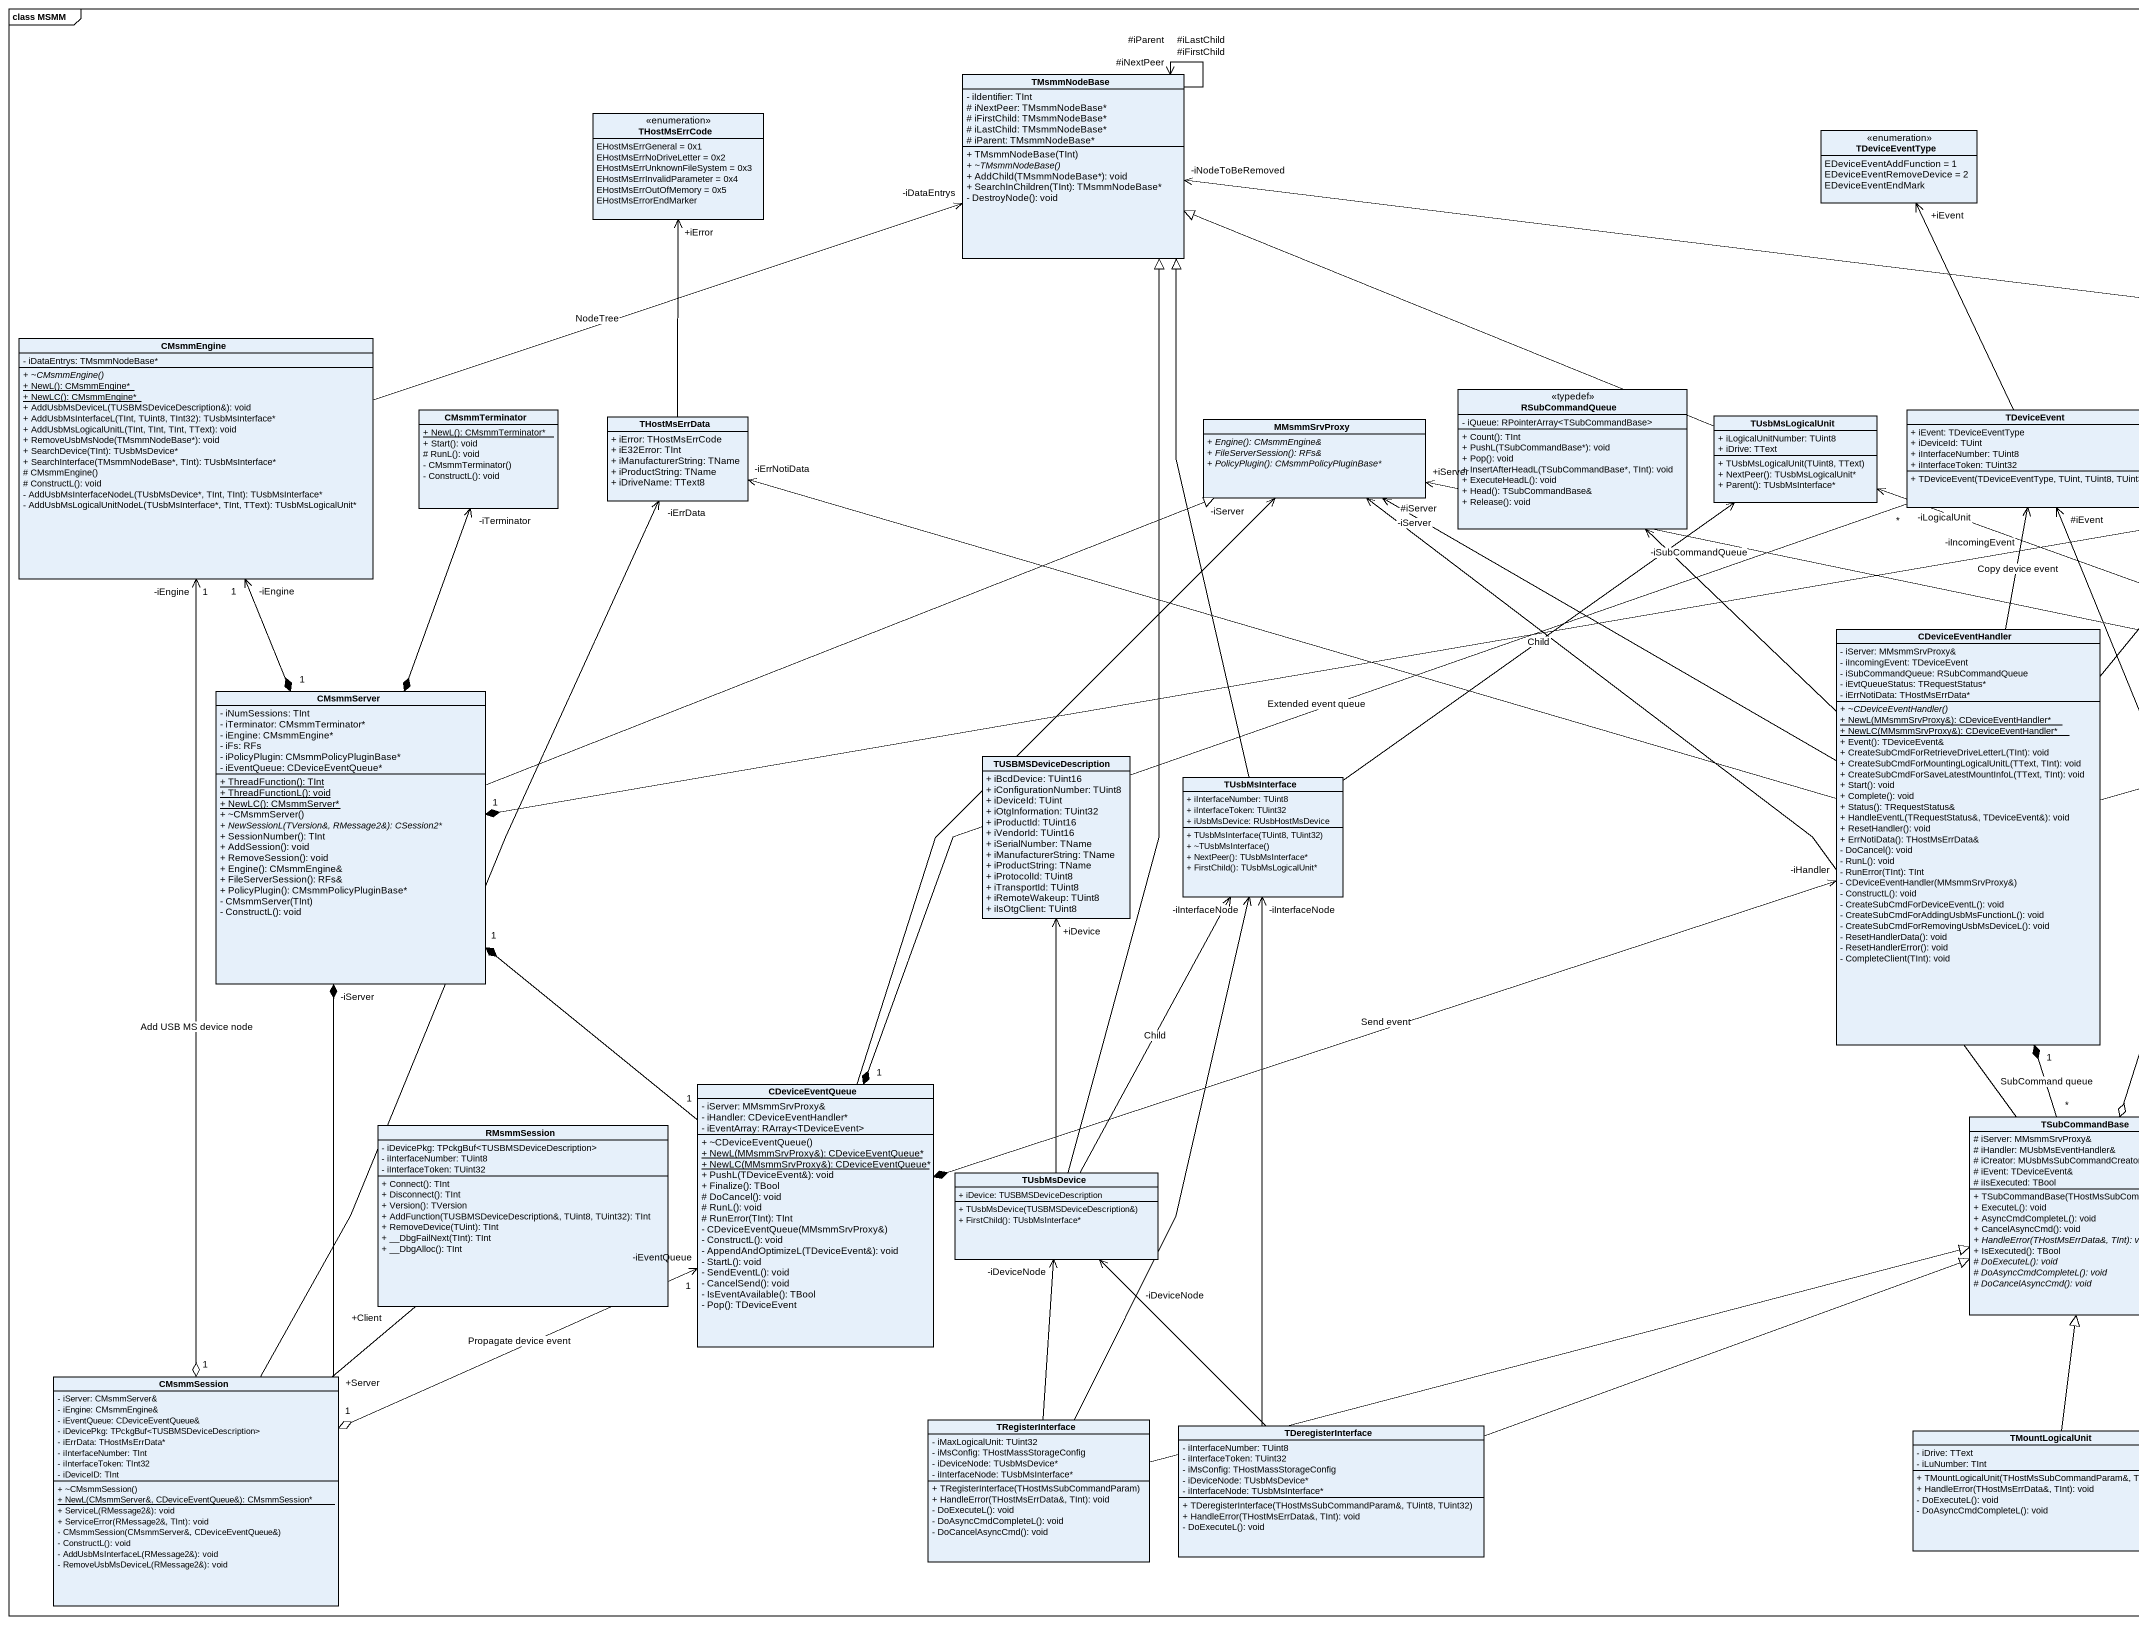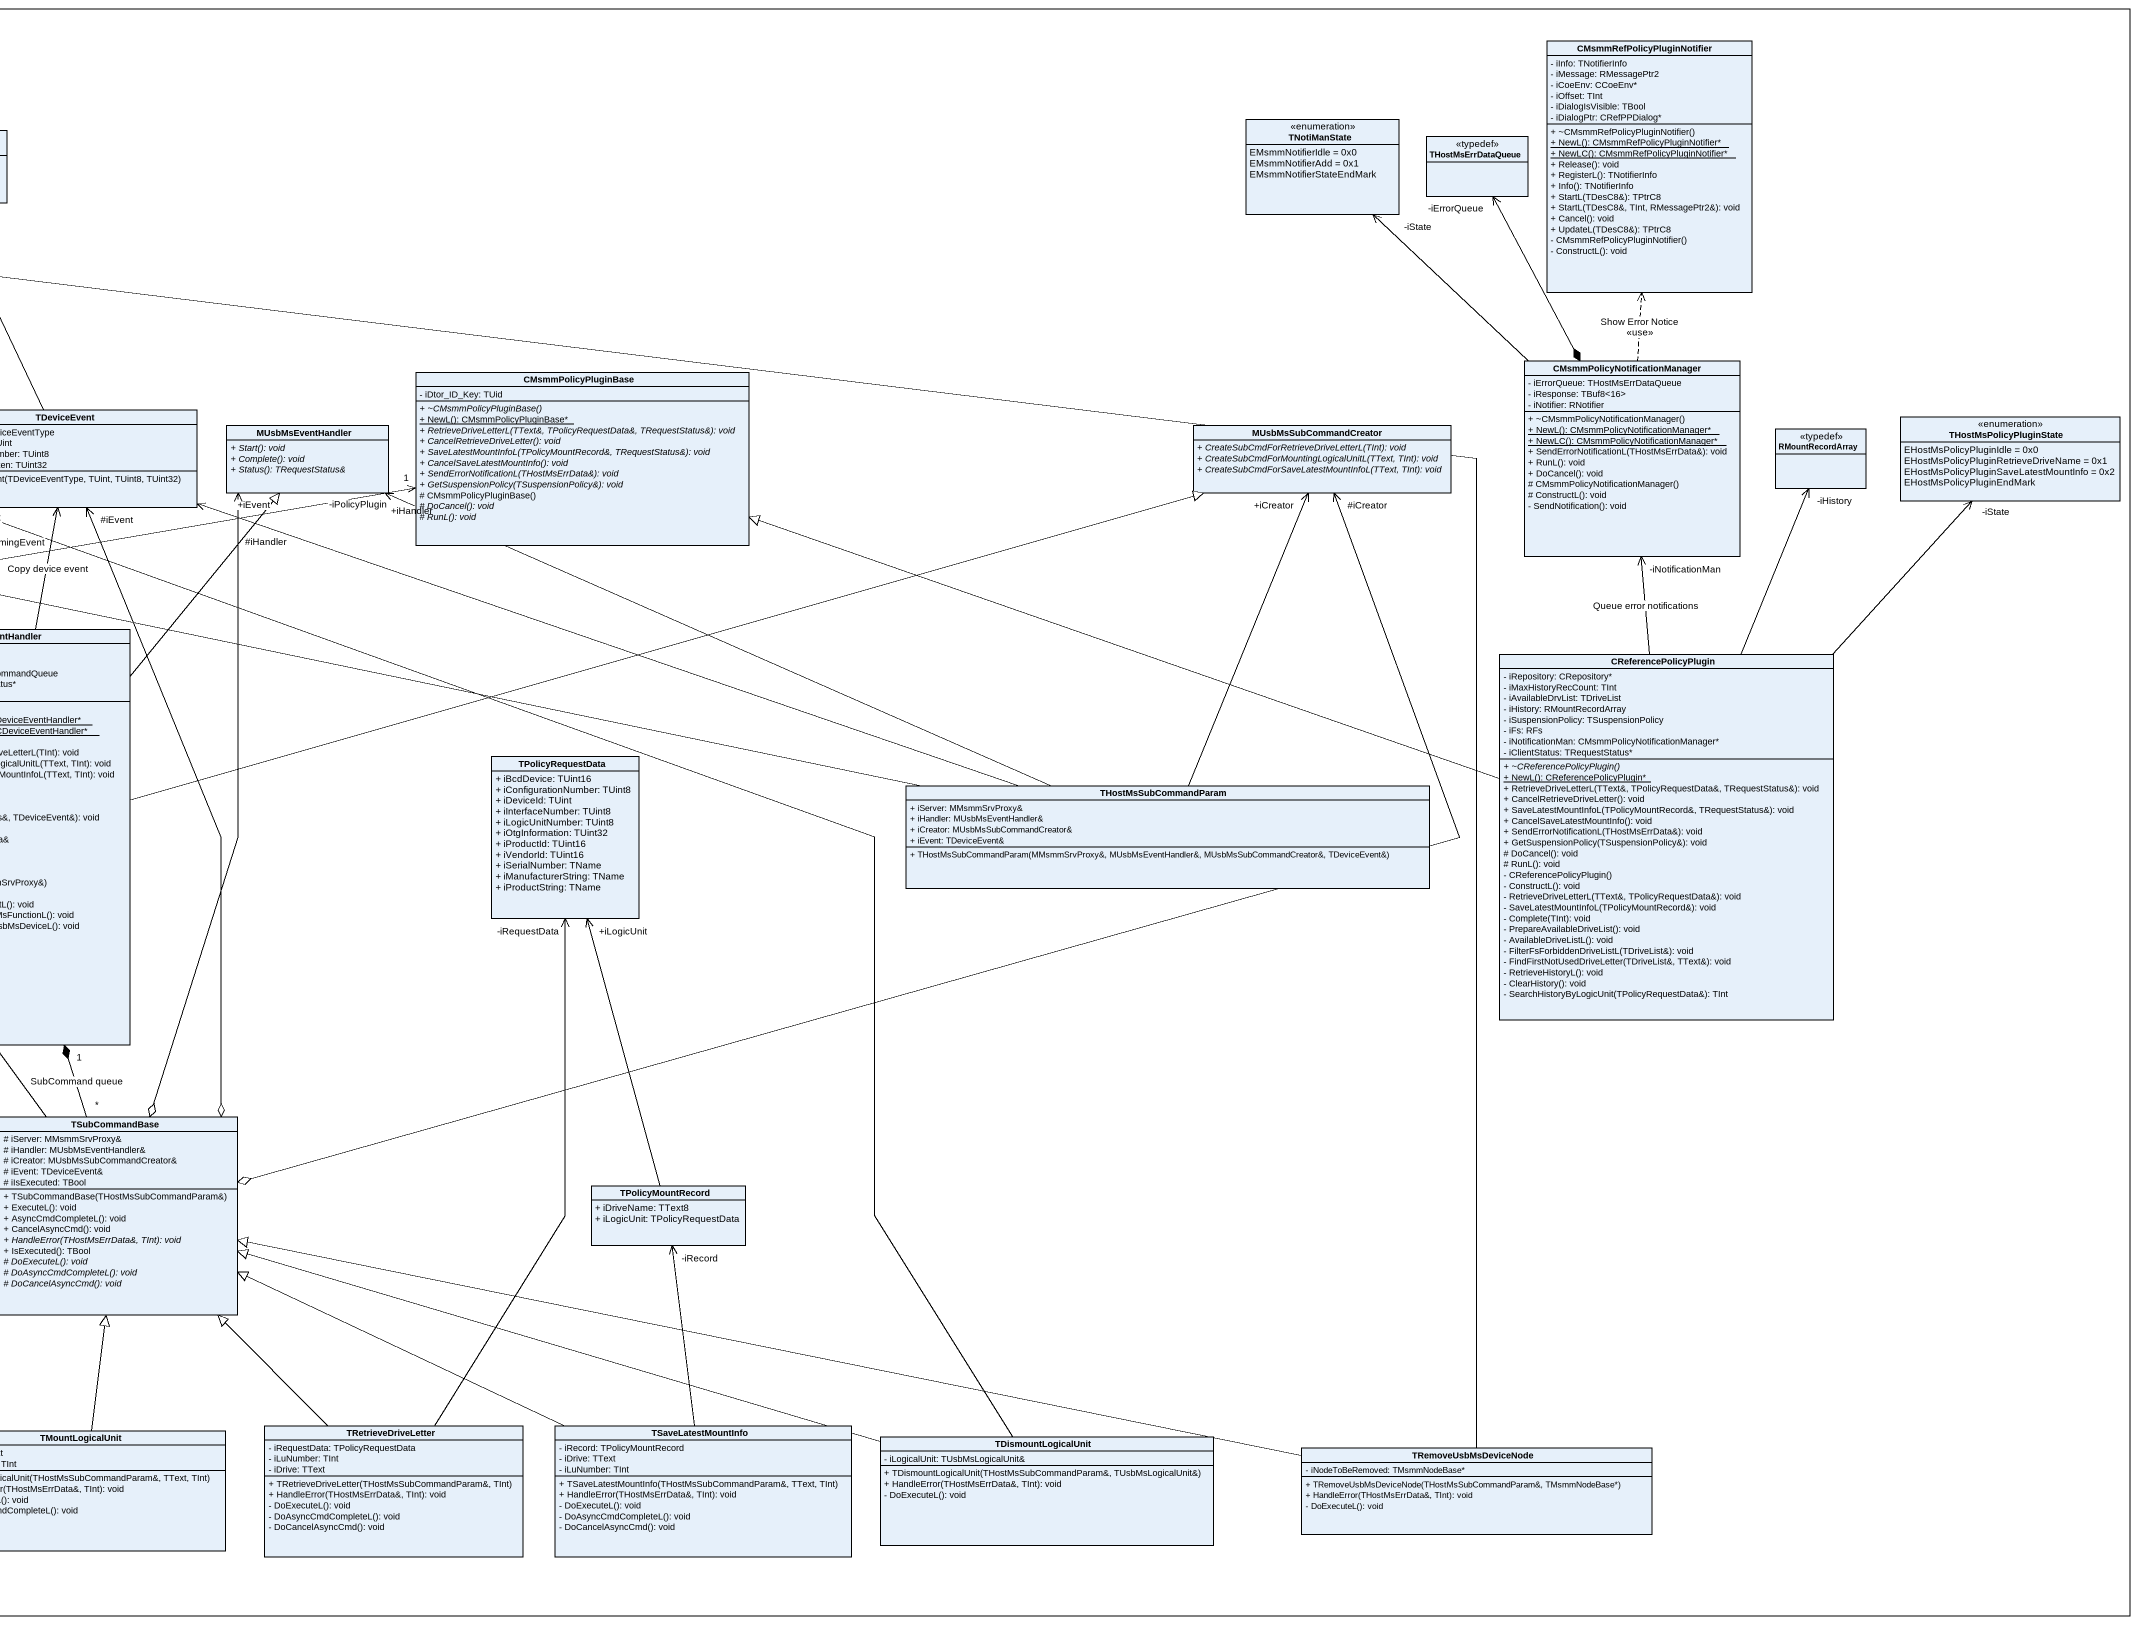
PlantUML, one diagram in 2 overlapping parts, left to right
@startuml
mainframe class MSMM
hide circle
hide empty members
skinparam classAttributeIconSize 0
class CMsmmRefPolicyPluginNotifier {
  - iInfo: TNotifierInfo
  - iMessage: RMessagePtr2
  - iCoeEnv: CCoeEnv*
  - iOffset: TInt
  - iDialogIsVisible: TBool
  - iDialogPtr: CRefPPDialog*
  + ~CMsmmRefPolicyPluginNotifier()
  {static} + NewL(): CMsmmRefPolicyPluginNotifier*
  {static} + NewLC(): CMsmmRefPolicyPluginNotifier*
  + Release(): void
  + RegisterL(): TNotifierInfo
  + Info(): TNotifierInfo
  + StartL(TDesC8&): TPtrC8
  + StartL(TDesC8&, TInt, RMessagePtr2&): void
  + Cancel(): void
  + UpdateL(TDesC8&): TPtrC8
  - CMsmmRefPolicyPluginNotifier()
  - ConstructL(): void
}
class TMsmmNodeBase {
  - iIdentifier: TInt
  # iNextPeer: TMsmmNodeBase*
  # iFirstChild: TMsmmNodeBase*
  # iLastChild: TMsmmNodeBase*
  # iParent: TMsmmNodeBase*
  + TMsmmNodeBase(TInt)
  {abstract} + ~TMsmmNodeBase()
  + AddChild(TMsmmNodeBase*): void
  + SearchInChildren(TInt): TMsmmNodeBase*
  - DestroyNode(): void
}
enum THostMsErrCode {
  EHostMsErrGeneral = 0x1
  EHostMsErrNoDriveLetter = 0x2
  EHostMsErrUnknownFileSystem = 0x3
  EHostMsErrInvalidParameter = 0x4
  EHostMsErrOutOfMemory = 0x5
  EHostMsErrorEndMarker
}
enum TDeviceEventType {
  EDeviceEventAddFunction = 1
  EDeviceEventRemoveDevice = 2
  EDeviceEventEndMark
}
enum TNotiManState {
  EMsmmNotifierIdle = 0x0
  EMsmmNotifierAdd = 0x1
  EMsmmNotifierStateEndMark
}
class THostMsErrDataQueue <<typedef>>
class CMsmmEngine {
  - iDataEntrys: TMsmmNodeBase*
  {abstract} + ~CMsmmEngine()
  {static} + NewL(): CMsmmEngine*
  {static} + NewLC(): CMsmmEngine*
  + AddUsbMsDeviceL(TUSBMSDeviceDescription&): void
  + AddUsbMsInterfaceL(TInt, TUint8, TInt32): TUsbMsInterface*
  + AddUsbMsLogicalUnitL(TInt, TInt, TInt, TText): void
  + RemoveUsbMsNode(TMsmmNodeBase*): void
  + SearchDevice(TInt): TUsbMsDevice*
  + SearchInterface(TMsmmNodeBase*, TInt): TUsbMsInterface*
  # CMsmmEngine()
  # ConstructL(): void
  - AddUsbMsInterfaceNodeL(TUsbMsDevice*, TInt, TInt): TUsbMsInterface*
  - AddUsbMsLogicalUnitNodeL(TUsbMsInterface*, TInt, TText): TUsbMsLogicalUnit*
}
class CMsmmPolicyPluginBase {
  - iDtor_ID_Key: TUid
  {abstract} + ~CMsmmPolicyPluginBase()
  {static} + NewL(): CMsmmPolicyPluginBase*
  {abstract} + RetrieveDriveLetterL(TText&, TPolicyRequestData&, TRequestStatus&): void
  {abstract} + CancelRetrieveDriveLetter(): void
  {abstract} + SaveLatestMountInfoL(TPolicyMountRecord&, TRequestStatus&): void
  {abstract} + CancelSaveLatestMountInfo(): void
  {abstract} + SendErrorNotificationL(THostMsErrData&): void
  {abstract} + GetSuspensionPolicy(TSuspensionPolicy&): void
  # CMsmmPolicyPluginBase()
  {abstract} # DoCancel(): void
  {abstract} # RunL(): void
}
class "CMsmmPolicyNotificationManager" as CMsmmPolicyNotificationManag {
  - iErrorQueue: THostMsErrDataQueue
  - iResponse: TBuf8<16>
  - iNotifier: RNotifier
  + ~CMsmmPolicyNotificationManager()
  {static} + NewL(): CMsmmPolicyNotificationManager*
  {static} + NewLC(): CMsmmPolicyNotificationManager*
  + SendErrorNotificationL(THostMsErrData&): void
  + RunL(): void
  + DoCancel(): void
  # CMsmmPolicyNotificationManager()
  # ConstructL(): void
  - SendNotification(): void
}
class CMsmmTerminator {
  {static} + NewL(): CMsmmTerminator*
  + Start(): void
  # RunL(): void
  - CMsmmTerminator()
  - ConstructL(): void
}
class THostMsErrData {
  + iError: THostMsErrCode
  + iE32Error: TInt
  + iManufacturerString: TName
  + iProductString: TName
  + iDriveName: TText8
}
class RSubCommandQueue <<typedef>> {
  - iQueue: RPointerArray<TSubCommandBase>
  + Count(): TInt
  + PushL(TSubCommandBase*): void
  + Pop(): void
  + InsertAfterHeadL(TSubCommandBase*, TInt): void
  + ExecuteHeadL(): void
  + Head(): TSubCommandBase&
  + Release(): void
}
class TUsbMsLogicalUnit {
  + iLogicalUnitNumber: TUint8
  + iDrive: TText
  + TUsbMsLogicalUnit(TUint8, TText)
  + NextPeer(): TUsbMsLogicalUnit*
  + Parent(): TUsbMsInterface*
}
class TDeviceEvent {
  + iEvent: TDeviceEventType
  + iDeviceId: TUint
  + iInterfaceNumber: TUint8
  + iInterfaceToken: TUint32
  + TDeviceEvent(TDeviceEventType, TUint, TUint8, TUint32)
}
enum THostMsPolicyPluginState {
  EHostMsPolicyPluginIdle = 0x0
  EHostMsPolicyPluginRetrieveDriveName = 0x1
  EHostMsPolicyPluginSaveLatestMountInfo = 0x2
  EHostMsPolicyPluginEndMark
}
class MMsmmSrvProxy {
  {abstract} + Engine(): CMsmmEngine&
  {abstract} + FileServerSession(): RFs&
  {abstract} + PolicyPlugin(): CMsmmPolicyPluginBase*
}
class MUsbMsEventHandler {
  {abstract} + Start(): void
  {abstract} + Complete(): void
  {abstract} + Status(): TRequestStatus&
}
class MUsbMsSubCommandCreator {
  {abstract} + CreateSubCmdForRetrieveDriveLetterL(TInt): void
  {abstract} + CreateSubCmdForMountingLogicalUnitL(TText, TInt): void
  {abstract} + CreateSubCmdForSaveLatestMountInfoL(TText, TInt): void
}
class RMountRecordArray <<typedef>>
class CDeviceEventHandler {
  - iServer: MMsmmSrvProxy&
  - iIncomingEvent: TDeviceEvent
  - iSubCommandQueue: RSubCommandQueue
  - iEvtQueueStatus: TRequestStatus*
  - iErrNotiData: THostMsErrData*
  {abstract} + ~CDeviceEventHandler()
  {static} + NewL(MMsmmSrvProxy&): CDeviceEventHandler*
  {static} + NewLC(MMsmmSrvProxy&): CDeviceEventHandler*
  + Event(): TDeviceEvent&
  + CreateSubCmdForRetrieveDriveLetterL(TInt): void
  + CreateSubCmdForMountingLogicalUnitL(TText, TInt): void
  + CreateSubCmdForSaveLatestMountInfoL(TText, TInt): void
  + Start(): void
  + Complete(): void
  + Status(): TRequestStatus&
  + HandleEventL(TRequestStatus&, TDeviceEvent&): void
  + ResetHandler(): void
  + ErrNotiData(): THostMsErrData&
  - DoCancel(): void
  - RunL(): void
  - RunError(TInt): TInt
  - CDeviceEventHandler(MMsmmSrvProxy&)
  - ConstructL(): void
  - CreateSubCmdForDeviceEventL(): void
  - CreateSubCmdForAddingUsbMsFunctionL(): void
  - CreateSubCmdForRemovingUsbMsDeviceL(): void
  - ResetHandlerData(): void
  - ResetHandlerError(): void
  - CompleteClient(TInt): void
}
class CReferencePolicyPlugin {
  - iRepository: CRepository*
  - iMaxHistoryRecCount: TInt
  - iAvailableDrvList: TDriveList
  - iHistory: RMountRecordArray
  - iSuspensionPolicy: TSuspensionPolicy
  - iFs: RFs
  - iNotificationMan: CMsmmPolicyNotificationManager*
  - iClientStatus: TRequestStatus*
  {abstract} + ~CReferencePolicyPlugin()
  {static} + NewL(): CReferencePolicyPlugin*
  + RetrieveDriveLetterL(TText&, TPolicyRequestData&, TRequestStatus&): void
  + CancelRetrieveDriveLetter(): void
  + SaveLatestMountInfoL(TPolicyMountRecord&, TRequestStatus&): void
  + CancelSaveLatestMountInfo(): void
  + SendErrorNotificationL(THostMsErrData&): void
  + GetSuspensionPolicy(TSuspensionPolicy&): void
  # DoCancel(): void
  # RunL(): void
  - CReferencePolicyPlugin()
  - ConstructL(): void
  - RetrieveDriveLetterL(TText&, TPolicyRequestData&): void
  - SaveLatestMountInfoL(TPolicyMountRecord&): void
  - Complete(TInt): void
  - PrepareAvailableDriveList(): void
  - AvailableDriveListL(): void
  - FilterFsForbiddenDriveListL(TDriveList&): void
  - FindFirstNotUsedDriveLetter(TDriveList&, TText&): void
  - RetrieveHistoryL(): void
  - ClearHistory(): void
  - SearchHistoryByLogicUnit(TPolicyRequestData&): TInt
}
class CMsmmServer {
  - iNumSessions: TInt
  - iTerminator: CMsmmTerminator*
  - iEngine: CMsmmEngine*
  - iFs: RFs
  - iPolicyPlugin: CMsmmPolicyPluginBase*
  - iEventQueue: CDeviceEventQueue*
  {static} + ThreadFunction(): TInt
  {static} + ThreadFunctionL(): void
  {static} + NewLC(): CMsmmServer*
  + ~CMsmmServer()
  {abstract} + NewSessionL(TVersion&, RMessage2&): CSession2*
  + SessionNumber(): TInt
  + AddSession(): void
  + RemoveSession(): void
  + Engine(): CMsmmEngine&
  + FileServerSession(): RFs&
  + PolicyPlugin(): CMsmmPolicyPluginBase*
  - CMsmmServer(TInt)
  - ConstructL(): void
}
class TUSBMSDeviceDescription {
  + iBcdDevice: TUint16
  + iConfigurationNumber: TUint8
  + iDeviceId: TUint
  + iOtgInformation: TUint32
  + iProductId: TUint16
  + iVendorId: TUint16
  + iSerialNumber: TName
  + iManufacturerString: TName
  + iProductString: TName
  + iProtocolId: TUint8
  + iTransportId: TUint8
  + iRemoteWakeup: TUint8
  + iIsOtgClient: TUint8
}
class TPolicyRequestData {
  + iBcdDevice: TUint16
  + iConfigurationNumber: TUint8
  + iDeviceId: TUint
  + iInterfaceNumber: TUint8
  + iLogicUnitNumber: TUint8
  + iOtgInformation: TUint32
  + iProductId: TUint16
  + iVendorId: TUint16
  + iSerialNumber: TName
  + iManufacturerString: TName
  + iProductString: TName
}
class TUsbMsInterface {
  + iInterfaceNumber: TUint8
  + iInterfaceToken: TUint32
  + iUsbMsDevice: RUsbHostMsDevice
  + TUsbMsInterface(TUint8, TUint32)
  + ~TUsbMsInterface()
  + NextPeer(): TUsbMsInterface*
  + FirstChild(): TUsbMsLogicalUnit*
}
class THostMsSubCommandParam {
  + iServer: MMsmmSrvProxy&
  + iHandler: MUsbMsEventHandler&
  + iCreator: MUsbMsSubCommandCreator&
  + iEvent: TDeviceEvent&
  + THostMsSubCommandParam(MMsmmSrvProxy&, MUsbMsEventHandler&, MUsbMsSubCommandCreator&, TDeviceEvent&)
}
class CDeviceEventQueue {
  - iServer: MMsmmSrvProxy&
  - iHandler: CDeviceEventHandler*
  - iEventArray: RArray<TDeviceEvent>
  + ~CDeviceEventQueue()
  {static} + NewL(MMsmmSrvProxy&): CDeviceEventQueue*
  {static} + NewLC(MMsmmSrvProxy&): CDeviceEventQueue*
  + PushL(TDeviceEvent&): void
  + Finalize(): TBool
  # DoCancel(): void
  # RunL(): void
  # RunError(TInt): TInt
  - CDeviceEventQueue(MMsmmSrvProxy&)
  - ConstructL(): void
  - AppendAndOptimizeL(TDeviceEvent&): void
  - StartL(): void
  - SendEventL(): void
  - CancelSend(): void
  - IsEventAvailable(): TBool
  - Pop(): TDeviceEvent
}
class RMsmmSession {
  - iDevicePkg: TPckgBuf<TUSBMSDeviceDescription>
  - iInterfaceNumber: TUint8
  - iInterfaceToken: TUint32
  + Connect(): TInt
  + Disconnect(): TInt
  + Version(): TVersion
  + AddFunction(TUSBMSDeviceDescription&, TUint8, TUint32): TInt
  + RemoveDevice(TUint): TInt
  + __DbgFailNext(TInt): TInt
  + __DbgAlloc(): TInt
}
class TSubCommandBase {
  # iServer: MMsmmSrvProxy&
  # iHandler: MUsbMsEventHandler&
  # iCreator: MUsbMsSubCommandCreator&
  # iEvent: TDeviceEvent&
  # iIsExecuted: TBool
  + TSubCommandBase(THostMsSubCommandParam&)
  + ExecuteL(): void
  + AsyncCmdCompleteL(): void
  + CancelAsyncCmd(): void
  {abstract} + HandleError(THostMsErrData&, TInt): void
  + IsExecuted(): TBool
  {abstract} # DoExecuteL(): void
  {abstract} # DoAsyncCmdCompleteL(): void
  {abstract} # DoCancelAsyncCmd(): void
}
class TUsbMsDevice {
  + iDevice: TUSBMSDeviceDescription
  + TUsbMsDevice(TUSBMSDeviceDescription&)
  + FirstChild(): TUsbMsInterface*
}
class TPolicyMountRecord {
  + iDriveName: TText8
  + iLogicUnit: TPolicyRequestData
}
class CMsmmSession {
  - iServer: CMsmmServer&
  - iEngine: CMsmmEngine&
  - iEventQueue: CDeviceEventQueue&
  - iDevicePkg: TPckgBuf<TUSBMSDeviceDescription>
  - iErrData: THostMsErrData*
  - iInterfaceNumber: TInt
  - iInterfaceToken: TInt32
  - iDeviceID: TInt
  + ~CMsmmSession()
  {static} + NewL(CMsmmServer&, CDeviceEventQueue&): CMsmmSession*
  + ServiceL(RMessage2&): void
  + ServiceError(RMessage2&, TInt): void
  - CMsmmSession(CMsmmServer&, CDeviceEventQueue&)
  - ConstructL(): void
  - AddUsbMsInterfaceL(RMessage2&): void
  - RemoveUsbMsDeviceL(RMessage2&): void
}
class TRegisterInterface {
  - iMaxLogicalUnit: TUint32
  - iMsConfig: THostMassStorageConfig
  - iDeviceNode: TUsbMsDevice*
  - iInterfaceNode: TUsbMsInterface*
  + TRegisterInterface(THostMsSubCommandParam)
  + HandleError(THostMsErrData&, TInt): void
  - DoExecuteL(): void
  - DoAsyncCmdCompleteL(): void
  - DoCancelAsyncCmd(): void
}
class TDeregisterInterface {
  - iInterfaceNumber: TUint8
  - iInterfaceToken: TUint32
  - iMsConfig: THostMassStorageConfig
  - iDeviceNode: TUsbMsDevice*
  - iInterfaceNode: TUsbMsInterface*
  + TDeregisterInterface(THostMsSubCommandParam&, TUint8, TUint32)
  + HandleError(THostMsErrData&, TInt): void
  - DoExecuteL(): void
}
class TMountLogicalUnit {
  - iDrive: TText
  - iLuNumber: TInt
  + TMountLogicalUnit(THostMsSubCommandParam&, TText, TInt)
  + HandleError(THostMsErrData&, TInt): void
  - DoExecuteL(): void
  - DoAsyncCmdCompleteL(): void
}
class TRetrieveDriveLetter {
  - iRequestData: TPolicyRequestData
  - iLuNumber: TInt
  - iDrive: TText
  + TRetrieveDriveLetter(THostMsSubCommandParam&, TInt)
  + HandleError(THostMsErrData&, TInt): void
  - DoExecuteL(): void
  - DoAsyncCmdCompleteL(): void
  - DoCancelAsyncCmd(): void
}
class TSaveLatestMountInfo {
  - iRecord: TPolicyMountRecord
  - iDrive: TText
  - iLuNumber: TInt
  + TSaveLatestMountInfo(THostMsSubCommandParam&, TText, TInt)
  + HandleError(THostMsErrData&, TInt): void
  - DoExecuteL(): void
  - DoAsyncCmdCompleteL(): void
  - DoCancelAsyncCmd(): void
}
class TDismountLogicalUnit {
  - iLogicalUnit: TUsbMsLogicalUnit&
  + TDismountLogicalUnit(THostMsSubCommandParam&, TUsbMsLogicalUnit&)
  + HandleError(THostMsErrData&, TInt): void
  - DoExecuteL(): void
}
class TRemoveUsbMsDeviceNode {
  - iNodeToBeRemoved: TMsmmNodeBase*
  + TRemoveUsbMsDeviceNode(THostMsSubCommandParam&, TMsmmNodeBase*)
  + HandleError(THostMsErrData&, TInt): void
  - DoExecuteL(): void
}
TMsmmNodeBase --> "#iNextPeer" TMsmmNodeBase
TMsmmNodeBase --> "#iFirstChild" TMsmmNodeBase
TMsmmNodeBase --> "#iLastChild" TMsmmNodeBase
TMsmmNodeBase --> "#iParent" TMsmmNodeBase
CMsmmEngine -right-> "-iDataEntrys" TMsmmNodeBase : NodeTree
CMsmmPolicyNotificationManag .up.> CMsmmRefPolicyPluginNotifier : Show Error Notice\n<<use>>
CMsmmPolicyNotificationManag -up-> "-iState" TNotiManState
CMsmmPolicyNotificationManag *-up-> "-iErrorQueue" THostMsErrDataQueue
THostMsErrData -up-> "+iError" THostMsErrCode
TUsbMsLogicalUnit -left-|> TMsmmNodeBase
TDeviceEvent -up-> "+iEvent" TDeviceEventType
TDeviceEvent "*" --* "1" CDeviceEventQueue : Extended event queue
CDeviceEventHandler -left-> "-iErrNotiData" THostMsErrData
CDeviceEventHandler -up-> "-iSubCommandQueue" RSubCommandQueue
CDeviceEventHandler -up-> "-iIncomingEvent" TDeviceEvent : Copy device event
CDeviceEventHandler -left-> "-iServer" MMsmmSrvProxy
CDeviceEventHandler -up-|> MUsbMsEventHandler
CDeviceEventHandler -right-|> MUsbMsSubCommandCreator
CReferencePolicyPlugin -left-|> CMsmmPolicyPluginBase
CReferencePolicyPlugin -up-> "-iNotificationMan" CMsmmPolicyNotificationManag : Queue error notifications
CReferencePolicyPlugin -up-> "-iState" THostMsPolicyPluginState
CReferencePolicyPlugin -up-> "-iHistory" RMountRecordArray
CMsmmServer "1" *-up-> "-iEngine\n1" CMsmmEngine
CMsmmServer "1" *-right-> "-iPolicyPlugin\n1" CMsmmPolicyPluginBase
CMsmmServer *-up-> "-iTerminator" CMsmmTerminator
CMsmmServer -right-|> MMsmmSrvProxy
TUsbMsInterface -up-|> TMsmmNodeBase
TUsbMsInterface -up-> TUsbMsLogicalUnit : Child
THostMsSubCommandParam -left-> "+iEvent" TDeviceEvent
THostMsSubCommandParam -left-> "+iServer" MMsmmSrvProxy
THostMsSubCommandParam -left-> "+iHandler" MUsbMsEventHandler
THostMsSubCommandParam -up-> "+iCreator" MUsbMsSubCommandCreator
CDeviceEventQueue -up-> "-iServer" MMsmmSrvProxy
CDeviceEventQueue *-right-> "-iHandler" CDeviceEventHandler : Send event
CDeviceEventQueue "1" -up-* "1" CMsmmServer
TSubCommandBase o-up-> "#iEvent" TDeviceEvent
TSubCommandBase -up-> "#iServer" MMsmmSrvProxy
TSubCommandBase o-up-> "#iHandler" MUsbMsEventHandler
TSubCommandBase o-up-> "#iCreator" MUsbMsSubCommandCreator
TSubCommandBase "*" -up-* "1" CDeviceEventHandler : SubCommand queue
TUsbMsDevice -up-|> TMsmmNodeBase
TUsbMsDevice -up-> "+iDevice" TUSBMSDeviceDescription
TUsbMsDevice -up-> TUsbMsInterface : Child
TPolicyMountRecord -up-> "+iLogicUnit" TPolicyRequestData
CMsmmSession "1" o-up-> "-iEngine\n1" CMsmmEngine : Add USB MS device node
CMsmmSession -up-> "-iErrData" THostMsErrData
CMsmmSession -up-* "-iServer" CMsmmServer
CMsmmSession "1" o-right-> "-iEventQueue\n1" CDeviceEventQueue : Propagate device event
CMsmmSession "+Server" -up- "+Client" RMsmmSession
TRegisterInterface -up-> "-iInterfaceNode" TUsbMsInterface
TRegisterInterface -right-|> TSubCommandBase
TRegisterInterface -up-> "-iDeviceNode" TUsbMsDevice
TDeregisterInterface -up-> "-iInterfaceNode" TUsbMsInterface
TDeregisterInterface -right-|> TSubCommandBase
TDeregisterInterface -up-> "-iDeviceNode" TUsbMsDevice
TMountLogicalUnit -up-|> TSubCommandBase
TRetrieveDriveLetter -up-> "-iRequestData" TPolicyRequestData
TRetrieveDriveLetter -up-|> TSubCommandBase
TSaveLatestMountInfo -left-|> TSubCommandBase
TSaveLatestMountInfo -up-> "-iRecord" TPolicyMountRecord
TDismountLogicalUnit -up-> "-iLogicalUnit" TUsbMsLogicalUnit
TDismountLogicalUnit -left-|> TSubCommandBase
TRemoveUsbMsDeviceNode -left-> "-iNodeToBeRemoved" TMsmmNodeBase
TRemoveUsbMsDeviceNode -left-|> TSubCommandBase
@enduml
